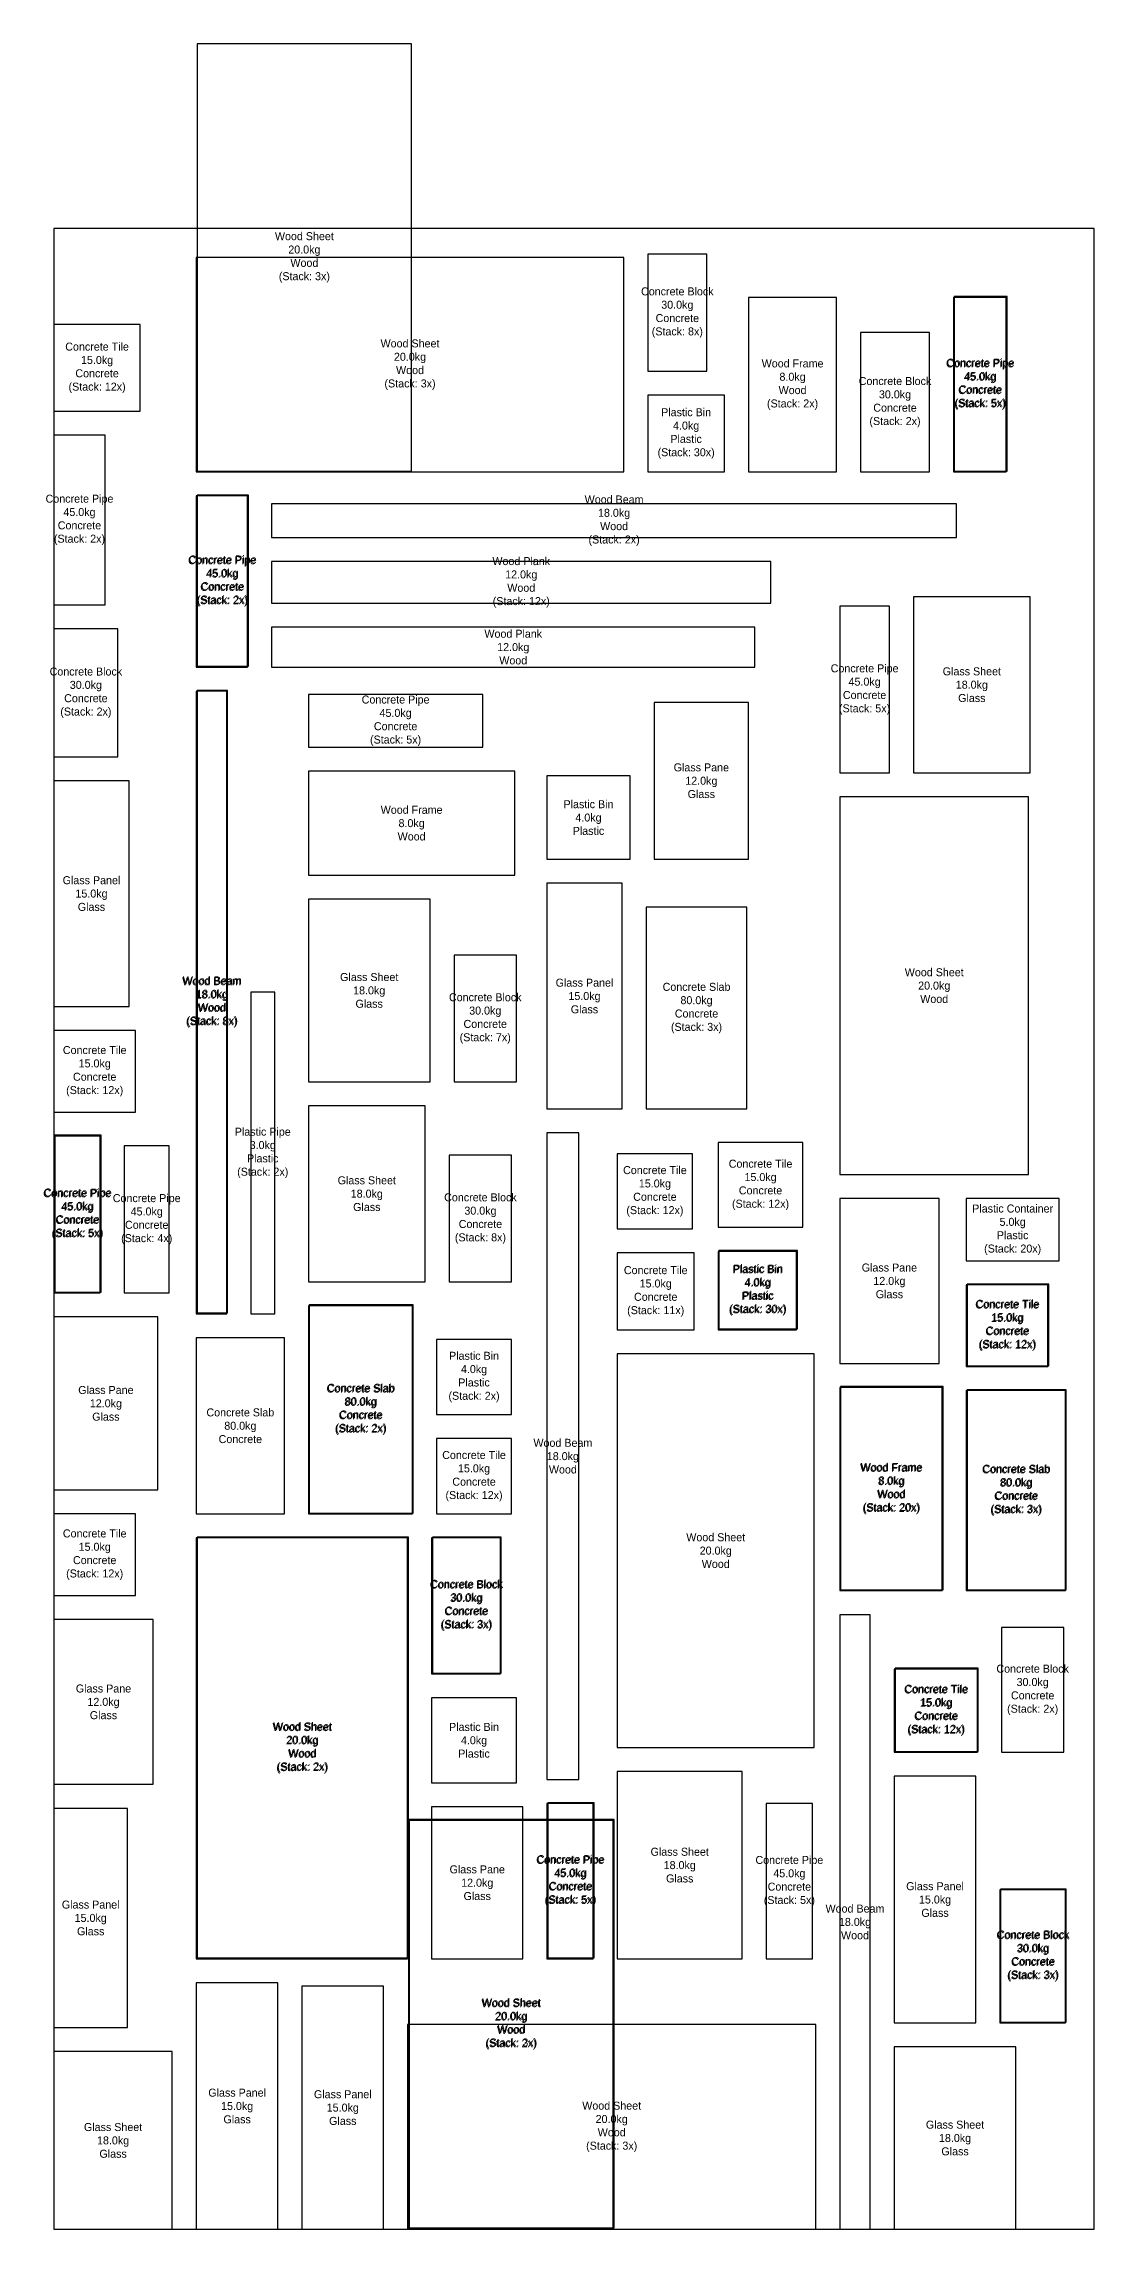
# Model space of a CAD drawing. Header units: metres. Extents: x -10 to 680, y 0 to 4050.
# Drawn here: x -6 to 650, y 1400 to 2766 of the extents above; entities that cross this region are included whole.
import ezdxf

# ---------------------------------------------------------------- set-up
doc = ezdxf.new("R2010")
doc.units = ezdxf.units.M

msp = doc.modelspace()

# ---------------------------------------------------------------- linework, layer by layer
for points in [[(89.5, 2498.5), (223.5, 2498.5), (223.5, 2765.5), (89.5, 2765.5), (89.5, 2498.5)], [(0, 1400), (650, 1400), (650, 2650), (0, 2650), (0, 1400)], [(89, 2498), (356, 2498), (356, 2632), (89, 2632), (89, 2498)], [(371, 2561), (408, 2561), (408, 2634), (371, 2634), (371, 2561)], [(434, 2498), (489, 2498), (489, 2607), (434, 2607), (434, 2498)], [(562, 2498), (595, 2498), (595, 2607), (562, 2607), (562, 2498)], [(562.5, 2498.5), (595.5, 2498.5), (595.5, 2607.5), (562.5, 2607.5), (562.5, 2498.5)], [(0, 2536), (54, 2536), (54, 2590), (0, 2590), (0, 2536)], [(504, 2498), (547, 2498), (547, 2585), (504, 2585), (504, 2498)], [(371, 2498), (419, 2498), (419, 2546), (371, 2546), (371, 2498)], [(0, 2415), (32, 2415), (32, 2521), (0, 2521), (0, 2415)], [(89, 2376), (121, 2376), (121, 2483), (89, 2483), (89, 2376)], [(89.5, 2376.5), (121.5, 2376.5), (121.5, 2483.5), (89.5, 2483.5), (89.5, 2376.5)], [(136, 2457), (564, 2457), (564, 2478), (136, 2478), (136, 2457)], [(136, 2416), (448, 2416), (448, 2442), (136, 2442), (136, 2416)], [(537, 2310), (610, 2310), (610, 2420), (537, 2420), (537, 2310)], [(491, 2310), (522, 2310), (522, 2414), (491, 2414), (491, 2310)], [(0, 2320), (40, 2320), (40, 2400), (0, 2400), (0, 2320)], [(136, 2376), (438, 2376), (438, 2401), (136, 2401), (136, 2376)], [(89, 1972), (108, 1972), (108, 2361), (89, 2361), (89, 1972)], [(89.5, 1972.5), (108.5, 1972.5), (108.5, 2361.5), (89.5, 2361.5), (89.5, 1972.5)], [(159, 2326), (268, 2326), (268, 2359), (159, 2359), (159, 2326)], [(375, 2256), (434, 2256), (434, 2354), (375, 2354), (375, 2256)], [(159, 2246), (288, 2246), (288, 2311), (159, 2311), (159, 2246)], [(308, 2256), (360, 2256), (360, 2308), (308, 2308), (308, 2256)], [(0, 2164), (47, 2164), (47, 2305), (0, 2305), (0, 2164)], [(491, 2059), (609, 2059), (609, 2295), (491, 2295), (491, 2059)], [(308, 2100), (355, 2100), (355, 2241), (308, 2241), (308, 2100)], [(159, 2117), (235, 2117), (235, 2231), (159, 2231), (159, 2117)], [(370, 2100), (433, 2100), (433, 2226), (370, 2226), (370, 2100)], [(250, 2117), (289, 2117), (289, 2196), (250, 2196), (250, 2117)], [(123, 1972), (138, 1972), (138, 2173), (123, 2173), (123, 1972)], [(0, 2098), (51, 2098), (51, 2149), (0, 2149), (0, 2098)], [(159, 1992), (232, 1992), (232, 2102), (159, 2102), (159, 1992)], [(0, 1985), (29, 1985), (29, 2083), (0, 2083), (0, 1985)], [(0.5, 1985.5), (29.5, 1985.5), (29.5, 2083.5), (0.5, 2083.5), (0.5, 1985.5)], [(44, 1985), (72, 1985), (72, 2077), (44, 2077), (44, 1985)], [(308, 1681), (328, 1681), (328, 2085), (308, 2085), (308, 1681)], [(415, 2026), (468, 2026), (468, 2079), (415, 2079), (415, 2026)], [(247, 1992), (286, 1992), (286, 2071), (247, 2071), (247, 1992)], [(352, 2025), (399, 2025), (399, 2072), (352, 2072), (352, 2025)], [(491, 1941), (553, 1941), (553, 2044), (491, 2044), (491, 1941)], [(570, 2005), (628, 2005), (628, 2044), (570, 2044), (570, 2005)], [(352, 1962), (400, 1962), (400, 2010), (352, 2010), (352, 1962)], [(415, 1962), (464, 1962), (464, 2011), (415, 2011), (415, 1962)], [(415.5, 1962.5), (464.5, 1962.5), (464.5, 2011.5), (415.5, 2011.5), (415.5, 1962.5)], [(570, 1939), (621, 1939), (621, 1990), (570, 1990), (570, 1939)], [(570.5, 1939.5), (621.5, 1939.5), (621.5, 1990.5), (570.5, 1990.5), (570.5, 1939.5)], [(0, 1862), (65, 1862), (65, 1970), (0, 1970), (0, 1862)], [(159, 1847), (224, 1847), (224, 1977), (159, 1977), (159, 1847)], [(159.5, 1847.5), (224.5, 1847.5), (224.5, 1977.5), (159.5, 1977.5), (159.5, 1847.5)], [(89, 1847), (144, 1847), (144, 1957), (89, 1957), (89, 1847)], [(239, 1909), (286, 1909), (286, 1956), (239, 1956), (239, 1909)], [(352, 1701), (475, 1701), (475, 1947), (352, 1947), (352, 1701)], [(491, 1799), (555, 1799), (555, 1926), (491, 1926), (491, 1799)], [(491.5, 1799.5), (555.5, 1799.5), (555.5, 1926.5), (491.5, 1926.5), (491.5, 1799.5)], [(570, 1799), (632, 1799), (632, 1924), (570, 1924), (570, 1799)], [(570.5, 1799.5), (632.5, 1799.5), (632.5, 1924.5), (570.5, 1924.5), (570.5, 1799.5)], [(239, 1847), (286, 1847), (286, 1894), (239, 1894), (239, 1847)], [(0, 1796), (51, 1796), (51, 1847), (0, 1847), (0, 1796)], [(89, 1569), (221, 1569), (221, 1832), (89, 1832), (89, 1569)], [(89.5, 1569.5), (221.5, 1569.5), (221.5, 1832.5), (89.5, 1832.5), (89.5, 1569.5)], [(236, 1747), (279, 1747), (279, 1832), (236, 1832), (236, 1747)], [(236.5, 1747.5), (279.5, 1747.5), (279.5, 1832.5), (236.5, 1832.5), (236.5, 1747.5)], [(0, 1678), (62, 1678), (62, 1781), (0, 1781), (0, 1678)], [(491, 1400), (510, 1400), (510, 1784), (491, 1784), (491, 1400)], [(592, 1698), (631, 1698), (631, 1776), (592, 1776), (592, 1698)], [(525, 1698), (577, 1698), (577, 1750), (525, 1750), (525, 1698)], [(525.5, 1698.5), (577.5, 1698.5), (577.5, 1750.5), (525.5, 1750.5), (525.5, 1698.5)], [(236, 1679), (289, 1679), (289, 1732), (236, 1732), (236, 1679)], [(352, 1569), (430, 1569), (430, 1686), (352, 1686), (352, 1569)], [(525, 1529), (576, 1529), (576, 1683), (525, 1683), (525, 1529)], [(308, 1569), (337, 1569), (337, 1666), (308, 1666), (308, 1569)], [(308.5, 1569.5), (337.5, 1569.5), (337.5, 1666.5), (308.5, 1666.5), (308.5, 1569.5)], [(445, 1569), (474, 1569), (474, 1666), (445, 1666), (445, 1569)], [(0, 1526), (46, 1526), (46, 1663), (0, 1663), (0, 1526)], [(221.5, 1400.5), (349.5, 1400.5), (349.5, 1655.5), (221.5, 1655.5), (221.5, 1400.5)], [(222, 1401), (350, 1401), (350, 1656), (222, 1656), (222, 1401)], [(236, 1569), (293, 1569), (293, 1664), (236, 1664), (236, 1569)], [(591, 1529), (632, 1529), (632, 1612), (591, 1612), (591, 1529)], [(591.5, 1529.5), (632.5, 1529.5), (632.5, 1612.5), (591.5, 1612.5), (591.5, 1529.5)], [(89, 1400), (140, 1400), (140, 1554), (89, 1554), (89, 1400)], [(155, 1400), (206, 1400), (206, 1552), (155, 1552), (155, 1400)], [(221, 1400), (476, 1400), (476, 1528), (221, 1528), (221, 1400)], [(0, 1400), (74, 1400), (74, 1511), (0, 1511), (0, 1400)], [(525, 1400), (601, 1400), (601, 1514), (525, 1514), (525, 1400)]]:
    msp.add_lwpolyline(points, close=True)

# ---------------------------------------------------------------- texts
at = {"char_height": 5, "attachment_point": 5}
for s, insert in [('Wood Sheet\\P20.0kg\\PWood\\P(Stack: 3x)', (156.5, 2632)), ('Concrete Block\\P30.0kg\\PConcrete\\P(Stack: 8x)', (389.5, 2597.5)), ('Wood Sheet\\P20.0kg\\PWood\\P(Stack: 3x)', (222.5, 2565)), ('Concrete Tile\\P15.0kg\\PConcrete\\P(Stack: 12x)', (27, 2563)), ('Wood Frame\\P8.0kg\\PWood\\P(Stack: 2x)', (461.5, 2552.5)), ('Concrete Pipe\\P45.0kg\\PConcrete\\P(Stack: 5x)', (578.5, 2552.5)), ('Concrete Pipe\\P45.0kg\\PConcrete\\P(Stack: 5x)', (579, 2553)), ('Concrete Block\\P30.0kg\\PConcrete\\P(Stack: 2x)', (525.5, 2541.5)), ('Plastic Bin\\P4.0kg\\PPlastic\\P(Stack: 30x)', (395, 2522)), ('Concrete Pipe\\P45.0kg\\PConcrete\\P(Stack: 2x)', (16, 2468)), ('Wood Beam\\P18.0kg\\PWood\\P(Stack: 2x)', (350, 2467.5)), ('Concrete Pipe\\P45.0kg\\PConcrete\\P(Stack: 2x)', (105, 2429.5)), ('Concrete Pipe\\P45.0kg\\PConcrete\\P(Stack: 2x)', (105.5, 2430)), ('Wood Plank\\P12.0kg\\PWood\\P(Stack: 12x)', (292, 2429)), ('Wood Plank\\P12.0kg\\PWood', (287, 2388.5)), ('Concrete Block\\P30.0kg\\PConcrete\\P(Stack: 2x)', (20, 2360)), ('Concrete Pipe\\P45.0kg\\PConcrete\\P(Stack: 5x)', (506.5, 2362)), ('Glass Sheet\\P18.0kg\\PGlass', (573.5, 2365)), ('Concrete Pipe\\P45.0kg\\PConcrete\\P(Stack: 5x)', (213.5, 2342.5)), ('Glass Pane\\P12.0kg\\PGlass', (404.5, 2305)), ('Wood Frame\\P8.0kg\\PWood', (223.5, 2278.5)), ('Plastic Bin\\P4.0kg\\PPlastic', (334, 2282)), ('Glass Panel\\P15.0kg\\PGlass', (23.5, 2234.5)), ('Glass Sheet\\P18.0kg\\PGlass', (197, 2174)), ('Wood Sheet\\P20.0kg\\PWood', (550, 2177)), ('Wood Beam\\P18.0kg\\PWood\\P(Stack: 8x)', (98.5, 2166.5)), ('Wood Beam\\P18.0kg\\PWood\\P(Stack: 8x)', (99, 2167)), ('Concrete Block\\P30.0kg\\PConcrete\\P(Stack: 7x)', (269.5, 2156.5)), ('Glass Panel\\P15.0kg\\PGlass', (331.5, 2170.5)), ('Concrete Slab\\P80.0kg\\PConcrete\\P(Stack: 3x)', (401.5, 2163)), ('Concrete Tile\\P15.0kg\\PConcrete\\P(Stack: 12x)', (25.5, 2123.5)), ('Plastic Pipe\\P3.0kg\\PPlastic\\P(Stack: 2x)', (130.5, 2072.5)), ('Concrete Tile\\P15.0kg\\PConcrete\\P(Stack: 12x)', (375.5, 2048.5)), ('Concrete Tile\\P15.0kg\\PConcrete\\P(Stack: 12x)', (441.5, 2052.5)), ('Concrete Pipe\\P45.0kg\\PConcrete\\P(Stack: 5x)', (14.5, 2034)), ('Concrete Pipe\\P45.0kg\\PConcrete\\P(Stack: 5x)', (15, 2034.5)), ('Glass Sheet\\P18.0kg\\PGlass', (195.5, 2047)), ('Concrete Pipe\\P45.0kg\\PConcrete\\P(Stack: 4x)', (58, 2031)), ('Concrete Block\\P30.0kg\\PConcrete\\P(Stack: 8x)', (266.5, 2031.5)), ('Plastic Container\\P5.0kg\\PPlastic\\P(Stack: 20x)', (599, 2024.5)), ('Concrete Tile\\P15.0kg\\PConcrete\\P(Stack: 11x)', (376, 1986)), ('Plastic Bin\\P4.0kg\\PPlastic\\P(Stack: 30x)', (439.5, 1986.5)), ('Plastic Bin\\P4.0kg\\PPlastic\\P(Stack: 30x)', (440, 1987)), ('Glass Pane\\P12.0kg\\PGlass', (522, 1992.5)), ('Concrete Tile\\P15.0kg\\PConcrete\\P(Stack: 12x)', (595.5, 1964.5)), ('Concrete Tile\\P15.0kg\\PConcrete\\P(Stack: 12x)', (596, 1965)), ('Plastic Bin\\P4.0kg\\PPlastic\\P(Stack: 2x)', (262.5, 1932.5)), ('Glass Pane\\P12.0kg\\PGlass', (32.5, 1916)), ('Concrete Slab\\P80.0kg\\PConcrete\\P(Stack: 2x)', (191.5, 1912)), ('Concrete Slab\\P80.0kg\\PConcrete\\P(Stack: 2x)', (192, 1912.5)), ('Concrete Slab\\P80.0kg\\PConcrete', (116.5, 1902)), ('Concrete Tile\\P15.0kg\\PConcrete\\P(Stack: 12x)', (262.5, 1870.5)), ('Wood Beam\\P18.0kg\\PWood', (318, 1883)), ('Wood Frame\\P8.0kg\\PWood\\P(Stack: 20x)', (523, 1862.5)), ('Wood Frame\\P8.0kg\\PWood\\P(Stack: 20x)', (523.5, 1863)), ('Concrete Slab\\P80.0kg\\PConcrete\\P(Stack: 3x)', (601, 1861.5)), ('Concrete Slab\\P80.0kg\\PConcrete\\P(Stack: 3x)', (601.5, 1862)), ('Concrete Tile\\P15.0kg\\PConcrete\\P(Stack: 12x)', (25.5, 1821.5)), ('Wood Sheet\\P20.0kg\\PWood', (413.5, 1824)), ('Concrete Block\\P30.0kg\\PConcrete\\P(Stack: 3x)', (257.5, 1789.5)), ('Concrete Block\\P30.0kg\\PConcrete\\P(Stack: 3x)', (258, 1790)), ('Concrete Block\\P30.0kg\\PConcrete\\P(Stack: 2x)', (611.5, 1737)), ('Glass Pane\\P12.0kg\\PGlass', (31, 1729.5)), ('Concrete Tile\\P15.0kg\\PConcrete\\P(Stack: 12x)', (551, 1724)), ('Concrete Tile\\P15.0kg\\PConcrete\\P(Stack: 12x)', (551.5, 1724.5)), ('Wood Sheet\\P20.0kg\\PWood\\P(Stack: 2x)', (155, 1700.5)), ('Wood Sheet\\P20.0kg\\PWood\\P(Stack: 2x)', (155.5, 1701)), ('Plastic Bin\\P4.0kg\\PPlastic', (262.5, 1705.5)), ('Glass Sheet\\P18.0kg\\PGlass', (391, 1627.5)), ('Glass Pane\\P12.0kg\\PGlass', (264.5, 1616.5)), ('Concrete Pipe\\P45.0kg\\PConcrete\\P(Stack: 5x)', (322.5, 1617.5)), ('Concrete Pipe\\P45.0kg\\PConcrete\\P(Stack: 5x)', (323, 1618)), ('Concrete Pipe\\P45.0kg\\PConcrete\\P(Stack: 5x)', (459.5, 1617.5)), ('Glass Panel\\P15.0kg\\PGlass', (550.5, 1606)), ('Glass Panel\\P15.0kg\\PGlass', (23, 1594.5)), ('Wood Beam\\P18.0kg\\PWood', (500.5, 1592)), ('Concrete Block\\P30.0kg\\PConcrete\\P(Stack: 3x)', (611.5, 1570.5)), ('Concrete Block\\P30.0kg\\PConcrete\\P(Stack: 3x)', (612, 1571)), ('Wood Sheet\\P20.0kg\\PWood\\P(Stack: 2x)', (285.5, 1528)), ('Wood Sheet\\P20.0kg\\PWood\\P(Stack: 3x)', (286, 1528.5)), ('Glass Panel\\P15.0kg\\PGlass', (114.5, 1477)), ('Glass Panel\\P15.0kg\\PGlass', (180.5, 1476)), ('Wood Sheet\\P20.0kg\\PWood\\P(Stack: 3x)', (348.5, 1464)), ('Glass Sheet\\P18.0kg\\PGlass', (37, 1455.5)), ('Glass Sheet\\P18.0kg\\PGlass', (563, 1457))]:
    msp.add_mtext(s, dxfattribs=dict(at, insert=insert))

doc.saveas('drawing.dxf')
